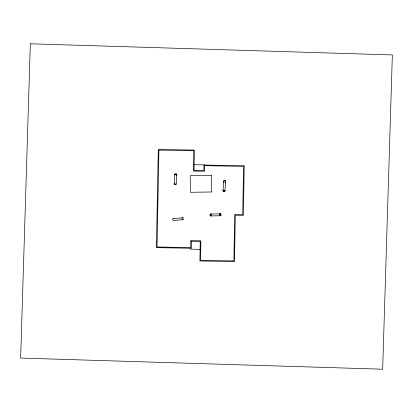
<?xml version="1.0" encoding="UTF-8"?>
<svg xmlns="http://www.w3.org/2000/svg" width="413" height="413" viewBox="0 0 413 413"><rect width="100%" height="100%" fill="white"/><g stroke="black" fill="none" stroke-linecap="round" stroke-linejoin="round"><path stroke-width="0.62" d="M190.667 248.125L190.646 249.173L200.744 249.354M174.782 174.9L174.828 174.271M176.805 174.859L176.48 175.51A0.945 0.945 0 0 0 176.175 173.894A0.945 0.945 0 0 0 174.931 174.967C174.642 173.61 176.94 173.486 176.805 174.859L176.124 183.919C176.077 185.138 174.095 184.988 174.234 183.78L174.875 174.276M223.639 181.627L223.645 180.992M223.758 181.276C223.732 180.466 225.777 180.244 225.617 181.581L224.935 190.641C224.889 191.859 222.912 191.709 223.046 190.501L223.727 181.441A0.945 0.945 0 0 0 224.14 182.293L223.727 181.441M174.234 183.78L174.56 183.135A0.945 0.945 0 0 0 174.864 184.745A0.945 0.945 0 0 0 176.108 183.677L176.124 183.919M223.046 190.501L223.211 190.037A0.945 0.945 0 0 0 223.923 191.513A0.945 0.945 0 0 0 224.848 190.161L224.935 190.641M225.617 181.581L225.291 182.226A0.945 0.945 0 0 0 225.209 180.729A0.945 0.945 0 0 0 223.779 181.199M181.834 218.178C183.021 216.877 184.374 219.556 182.618 219.737L173.558 220.418C172.35 220.557 172.2 218.575 173.419 218.529L182.479 217.847M210.955 214.017C209.742 213.986 209.768 215.973 210.986 215.911L220.067 215.782C221.285 215.813 221.26 213.826 220.041 213.888L210.955 214.017L211.435 214.135A0.945 0.945 0 0 0 210.026 214.977A0.945 0.945 0 0 0 211.456 215.777L210.986 215.911M220.041 213.888L219.375 214.177A0.945 0.945 0 0 1 220.774 214.218A0.945 0.945 0 0 1 220.609 215.607A0.945 0.945 0 0 1 219.241 215.323L220.067 215.782M182.278 217.744L182.907 217.697L182.283 217.79M219.85 213.82L220.48 213.81M194.1 164.699L204.574 164.885M173.419 218.529L173.899 218.622M182.618 219.737L181.932 219.509M190.796 240.629L190.672 247.599L157.043 247.005L158.922 150.1L193.728 150.714L193.372 171.044L204.461 171.24L204.559 165.696L243.556 166.382L242.71 214.708L234.682 214.569L233.872 260.918L200.553 260.329L200.894 240.81L190.796 240.629M191.425 241.285L191.307 248.254L156.388 247.64L158.293 149.449L194.384 150.079L194.027 170.414L203.831 170.584L203.929 165.04L244.212 165.747L243.34 215.364L235.317 215.225L234.501 261.568L199.897 260.964L200.243 241.44L191.425 241.285M30.335 43.783L20.65 358.066L382.67 369.217L392.35 54.934L30.335 43.783M211.337 175.298L190.192 175.618L190.445 192.298L211.771 191.978L211.337 175.298"/></g></svg>
